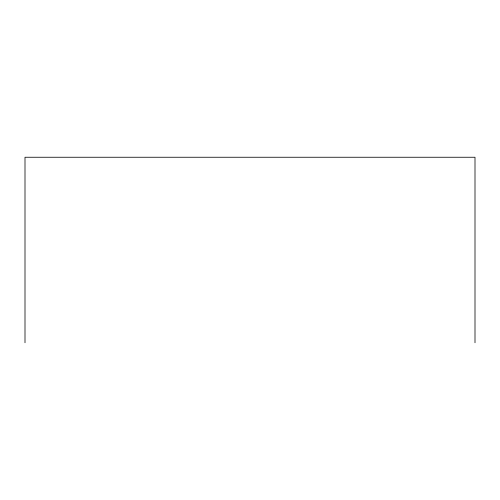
<?xml version="1.0" encoding="UTF-8"?>
<svg xmlns="http://www.w3.org/2000/svg" width="500" height="500" viewBox="0 0 500 500"><rect width="100%" height="100%" fill="white"/><g stroke="black" fill="none" stroke-linecap="round" stroke-linejoin="round"><path stroke-width="0.75" d="M475 342.75L475 157.25L25 157.25L25 342.75"/></g></svg>
